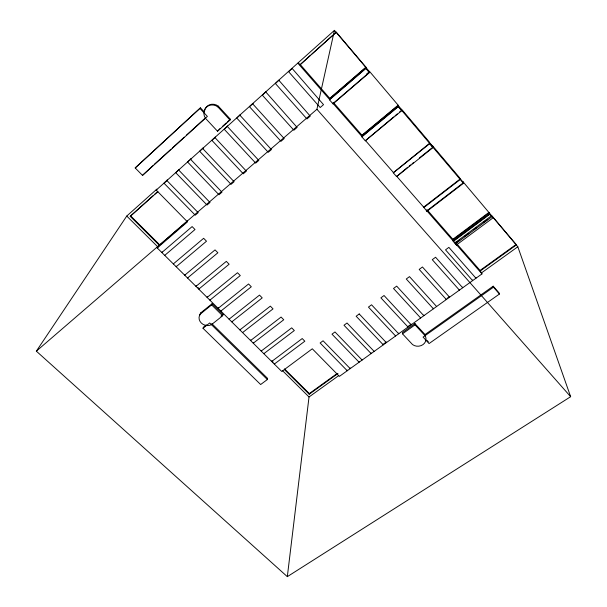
<?xml version="1.0" encoding="UTF-8"?>
<svg xmlns="http://www.w3.org/2000/svg" width="607" height="607" viewBox="0 0 607 607"><rect width="100%" height="100%" fill="white"/><g stroke="black" fill="none" stroke-linecap="round" stroke-linejoin="round"><path stroke-width="0.91" d="M371.143 352.933L371.135 353.578L343.994 325.253L347.022 323.007L374.162 351.407M362.129 359.412L362.113 360.065L334.973 331.953L331.991 334.169L359.124 362.212L359.147 361.56M311.983 53.909L336.308 32.201L365.938 67.172L329.768 98.349L329.502 99.829L333.015 103.858L369.397 72.643L369.435 71.3L398.139 105.178L398.268 106.703L401.675 110.724L365.293 140.778L361.878 136.879L361.962 135.209L333.266 102.355M365.293 140.778L393.647 116.939M369.397 72.643L365.877 68.492L365.938 67.172M350.239 367.963L350.209 368.624L323.076 340.793L320.124 342.985L347.25 370.748L347.287 370.088M284.372 369.557L309.213 394.247L309.297 393.571L337.287 373.388M459.719 240.046L455.956 242.838L480.061 270.441L481.996 273.894L339.412 376.378L312.294 348.797L281.769 371.469L157.228 247.944L187.487 221.874L156.234 190.097L156.834 189.156L126.757 216.054L36.352 351.165L287.323 576.65L309.024 396.978L338.744 375.596M333.015 103.858L333.205 102.727M274.44 363.426L274.311 364.071L304.828 341.21L302.218 338.547L271.701 361.484L271.837 360.839L273.135 362.129M206.365 324.851L203.398 327.219L203.019 328.288L260.646 384.535L267.353 379.542L267.588 378.389L211.797 323.592M336.308 32.201L300.055 64.782L298.249 62.711L334.442 30.35L369.428 71.634M36.352 351.165L316.93 109.268L334.442 30.35M261.344 350.429L261.2 351.066L291.694 327.856L294.334 330.534L263.833 353.684M253.407 342.553L253.256 343.19L283.742 319.76L281.071 317.051L250.592 340.55L250.752 339.92M240.053 329.305L239.886 329.927L270.343 306.14L273.036 308.88L242.572 332.59M231.965 321.278L231.783 321.892L262.224 297.885L259.508 295.116L229.067 319.199M200.909 312.734L200.462 313.94A8.05 6.996 18.5 0 0 201.312 323.03A8.05 6.996 18.5 0 0 211.426 324.692L222.632 315.777L223.027 314.563L212.086 303.72L200.909 312.734A8.028 6.988 18.5 0 0 199.566 315.655M221.085 310.481L220.88 311.08L251.306 286.777L248.559 283.985L218.141 308.364L218.345 307.764M300.055 64.782L310.594 55.154M156.234 190.097L298.249 62.711M200.462 313.94L211.661 304.904L212.086 303.72M210.09 299.577L209.878 300.162L240.273 275.563L237.496 272.74L207.108 297.415L207.328 296.831M196.198 285.791L195.962 286.36L226.328 261.374L229.127 264.227L198.762 289.137L198.99 288.56L197.874 287.452M187.775 277.437L187.533 277.998L217.875 252.778L215.037 249.902L184.71 275.199L184.953 274.637M176.447 266.192L176.189 266.746L206.501 241.214L203.641 238.301L173.336 263.916M162.13 251.988L161.849 252.527L192.115 226.586L195.006 229.529L164.732 255.388M229.992 120.042L217.86 106.9A9.105 8.551 42.4 0 0 206.539 107.082A9.105 8.551 42.4 0 0 205.401 118.228L217.518 131.218L229.992 120.042L230.402 119.253L218.315 106.157A9.075 8.528 42.5 0 0 204.407 111.582M157.228 247.944L159.778 244.894L187.533 220.971M217.518 131.218L220.038 128.547M217.86 106.9L218.315 106.157M159.489 245.425L130.209 216.327L153.381 195.446M200.022 108.516L207.382 116.415L142.508 175.385L135.194 167.942L200.454 107.856L204.127 111.802M142.508 175.385L152.827 165.719M135.194 167.942L200.454 107.856M154.224 164.451L170.962 149.231M172.358 147.964L184.217 137.182M186.303 135.285L204.445 118.797M222.799 126.066L226.259 122.971M227.64 121.734L230.402 119.253M154.762 194.21L157.532 191.736M130.209 216.327L157.926 191.592M329.7 98.721L365.922 67.498M329.502 99.829L365.877 68.492M366.582 74.077L368.009 72.855M361.962 135.209L398.139 105.178M361.939 135.627L398.169 105.557L401.568 109.564M361.878 136.879L398.268 106.703M395.104 115.74L397.282 113.934M399.459 112.136L400.916 110.937M463.285 183.397L426.933 211.304L423.663 207.131L459.962 179.141L459.613 177.73L432.632 145.892L432.958 147.622L396.583 176.576L393.275 172.798L429.581 143.29M393.275 172.798L429.657 143.722L429.346 142.015L401.531 109.177L401.675 110.724M203.019 328.288L209.703 322.954L267.353 379.542M396.583 176.576L407.669 167.259M409.156 166.075L410.636 164.899M412.123 163.715L413.602 162.532M419.536 157.812L432.882 147.19M220.933 316.232L223.027 314.563M423.724 207.64L460.083 179.619M287.323 576.65L570.648 396.697L517.824 246.761L462.8 181.493L463.164 182.919L426.865 210.804L453.171 240.903L489.439 213.914L491.169 215.955L454.901 242.883L481.996 273.894M492.709 218.103L456.396 245.016L453.277 241.449L452.86 239.287L488.969 212.382M452.966 239.826L489.128 212.89M453.277 241.449L489.599 214.43M464.985 236.138L468.741 233.346M474.006 229.438L476.267 227.762M483.787 222.177L487.542 219.385M480.061 270.441L516.125 244.439L492.057 216.039L492.224 216.547L456.062 243.377L454.689 241.798M309.213 394.247L337.993 373.51M480.205 271.01L516.314 244.985L516.125 244.439M481.715 272.74L517.824 246.761M408.625 325.974L409.877 325.071M447.526 297.999L448.823 297.066M414.93 323.622L402.449 332.583L402.517 333.842L412.555 344.586A8.149 7.087 -3.3 0 0 422.965 344.624A8.149 7.087 -3.3 0 0 425.075 335.717L424.946 334.449L414.93 323.622L415.029 324.866L425.075 335.717M402.517 333.842L415.029 324.866M424.961 334.601L493.195 286.2L499.166 293.029L499.447 294.038L429.066 343.562L423.071 337.09L493.461 287.194L493.195 286.2M126.757 216.054L157.805 246.874M282.665 370.809L309.024 396.978M211.661 304.904L222.632 315.777M130.543 215.826L159.778 244.894M284.486 368.904L309.297 393.571M408.041 327.052L380.9 297.847L384.041 295.518L411.182 324.798L411.136 324.168M427.161 340.535L428.352 341.832M420.643 317.992L393.503 288.484L396.682 286.125L423.823 315.708L423.754 315.094M436.615 306.512L409.482 276.617L406.273 279.008L433.406 308.819L433.33 308.212M316.93 109.268L570.648 396.697M300.162 64.456L329.768 98.349M427.26 209.984L452.86 239.287M298.022 63.356L329.571 99.457L365.892 68.159L369.405 72.309L333.084 103.478L361.901 136.461L398.238 106.316L463.164 182.919M365.308 140.354L393.253 172.335M396.553 176.113L423.663 207.131M493.461 287.194L499.447 294.038M429.422 142.44L432.715 146.325M459.727 178.2L462.921 181.971M429.657 143.722L432.958 147.622M475.835 277.642L475.964 278.226L448.869 247.368L445.53 249.849L472.633 280.624L472.504 280.039M455.956 242.838L456.396 245.016M462.572 287.179L462.686 287.771L435.576 257.239L432.275 259.69L459.393 290.138L459.279 289.547M449.476 296.603L449.575 297.202L422.449 266.989L419.194 269.409L446.32 299.539L446.221 298.94M426.721 209.787L426.933 211.304M398.662 333.144L398.693 333.774L371.545 304.79L368.449 307.096L395.589 335.997L395.567 335.368M292.111 68.416L323.531 104.662L320.192 107.538L288.651 71.732L292.111 68.416M278.856 80.268L310.238 116.112L306.945 118.949L275.426 83.554L278.856 80.268M265.775 91.961L297.127 127.409L293.871 130.209L262.376 95.223L265.775 91.961M252.876 103.494L252.702 103.865L284.182 138.563L280.98 141.325L249.5 106.733L252.876 103.494M240.144 114.875L239.955 115.262L271.412 149.565L268.248 152.289L236.791 118.084L240.144 114.875M227.587 126.104L227.375 126.506L258.81 160.423L255.684 163.116L224.256 129.291L227.587 126.104M215.189 137.19L214.961 137.599L246.374 171.136L243.286 173.799L211.889 140.354L215.189 137.19M202.958 148.123L202.715 148.556L234.097 181.721L231.047 184.338L199.673 151.264L202.958 148.123M190.879 158.92L190.621 159.36L221.972 192.161L218.968 194.756L187.624 162.039L190.879 158.92M178.959 169.581L178.686 170.028L210.007 202.472L207.033 205.029L175.727 172.676L178.959 169.581M167.191 180.097L166.902 180.56L198.185 212.655L195.257 215.182L163.981 183.177L167.191 180.097M359.207 313.956L356.15 316.232L383.29 344.844L383.283 344.199L386.34 341.999L386.348 342.644L359.207 313.956"/></g></svg>
